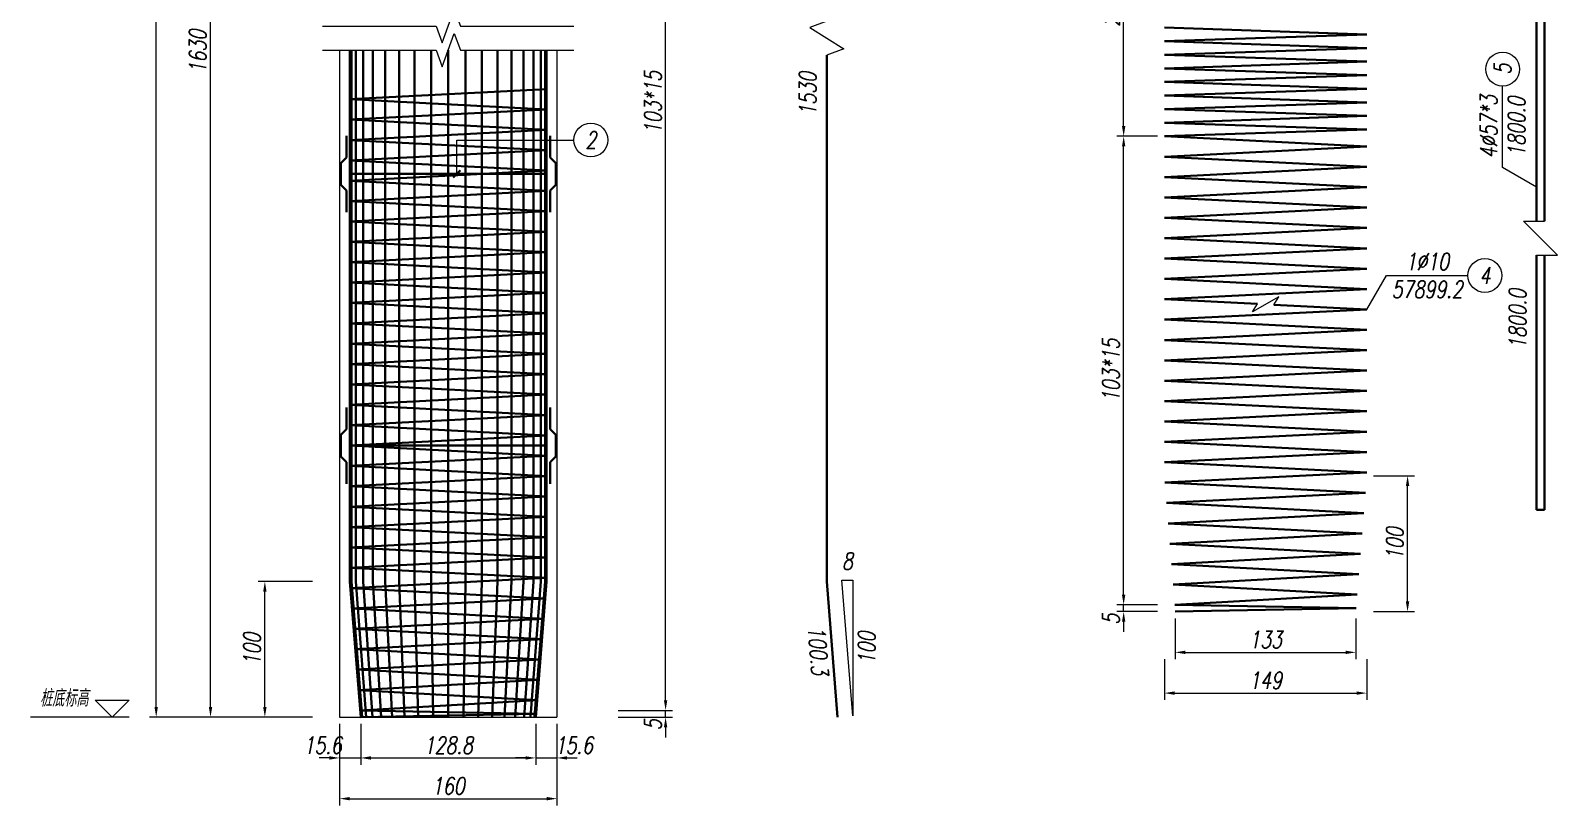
# Model space of a CAD drawing. Extents: x 720 to 19958, y 677 to 13226.
# Drawn here: x 720 to 11961, y 677 to 6383 of the extents above; entities that cross this region are included whole.
import ezdxf
from ezdxf.enums import TextEntityAlignment as Align

# ---------------------------------------------------------------- set-up
doc = ezdxf.new("R2010")
doc.units = 0
for name, color, linetype, lineweight in [('构造', 7, 'Continuous', 20), ('标注', 3, 'Continuous', 15), ('钢筋', 1, 'Continuous', 35)]:
    doc.layers.add(name, color=color, linetype=linetype, lineweight=lineweight)
doc.styles.add('标注', font='ITALC1.SHX', dxfattribs={"width": 0.75, "bigfont": 'fsdb.shx'})
doc.dimstyles.new('DimStyle50', dxfattribs={"dimtxt": 125, "dimasz": 75, "dimexe": 50, "dimexo": 50, "dimgap": 31.25, "dimtad": 1, "dimdec": 1, "dimlfac": 0.1, "dimdsep": 46, "dimtxsty": '标注', "dimsah": 1, "dimcen": 0, "dimclrd": 256, "dimclre": 256, "dimclrt": 256, "dimadec": 1, "dimazin": 2, "dimtfac": 1, "dimtdec": 4, "dimtmove": 2, "dimatfit": 3, "dimfxl": 1, "dimtolj": 1, "dimtzin": 0, "dimlwd": -1, "dimlwe": -1, "dimarcsym": 0})

# ---------------------------------------------------------------- blocks, each defined once
blk = doc.blocks.new('*D26')
at = {"layer": 'Defpoints', "color": 0}
for p in [(8767.114337, 2154.327778), (9067.114337, 2154.327778), (9067.114337, 2104.327778)]:
    blk.add_point(p, dxfattribs=at)
at = {"layer": '标注'}
for p, q in [((8767.114337, 2229.327778), (8767.114337, 2304.327778)), ((9017.114337, 2154.327778), (8717.114337, 2154.327778)), ((8767.114337, 2104.327778), (8767.114337, 2154.327778)), ((9017.114337, 2104.327778), (8717.114337, 2104.327778)), ((8767.114337, 2029.327778), (8767.114337, 1954.327778))]:
    blk.add_line(p, q, dxfattribs=at)
for points in [[(8754.614337, 2229.327778), (8779.614337, 2229.327778), (8767.114337, 2154.327778)], [(8754.614337, 2029.327778), (8779.614337, 2029.327778), (8767.114337, 2104.327778)]]:
    blk.add_solid(points, dxfattribs=at)
at = {"layer": '标注', "insert": (8673.363337, 2048.077778), "char_height": 125, "attachment_point": 5, "rotation": 90, "style": '标注'}
blk.add_mtext('\\A1;5', dxfattribs=at)
blk = doc.blocks.new('*D27')
at = {"layer": 'Defpoints', "color": 0}
for p in [(8767.114337, 5604.327778), (9067.114337, 5604.327778), (9067.114337, 2154.327778)]:
    blk.add_point(p, dxfattribs=at)
at = {"layer": '标注'}
for p, q in [((9017.114337, 5604.327778), (8717.114337, 5604.327778)), ((8767.114337, 2229.327778), (8767.114337, 5529.327778)), ((9017.114337, 2154.327778), (8717.114337, 2154.327778))]:
    blk.add_line(p, q, dxfattribs=at)
for points in [[(8754.614337, 5529.327778), (8779.614337, 5529.327778), (8767.114337, 5604.327778)], [(8754.614337, 2229.327778), (8779.614337, 2229.327778), (8767.114337, 2154.327778)]]:
    blk.add_solid(points, dxfattribs=at)
at = {"layer": '标注', "insert": (8673.364337, 3879.327778), "char_height": 125, "attachment_point": 5, "rotation": 90, "style": '标注'}
blk.add_mtext('\\A1;103*15', dxfattribs=at)
blk = doc.blocks.new('*D28')
at = {"layer": 'Defpoints', "color": 0}
for p in [(8767.114337, 7604.327778), (9067.114337, 7604.327778), (9067.114337, 5604.327778)]:
    blk.add_point(p, dxfattribs=at)
at = {"layer": '标注'}
for p, q in [((9017.114337, 7604.327778), (8717.114337, 7604.327778)), ((8767.114337, 5679.327778), (8767.114337, 7529.327778)), ((9017.114337, 5604.327778), (8717.114337, 5604.327778))]:
    blk.add_line(p, q, dxfattribs=at)
for points in [[(8754.614337, 7529.327778), (8779.614337, 7529.327778), (8767.114337, 7604.327778)], [(8754.614337, 5679.327778), (8779.614337, 5679.327778), (8767.114337, 5604.327778)]]:
    blk.add_solid(points, dxfattribs=at)
at = {"layer": '标注', "insert": (8673.364337, 6604.327778), "char_height": 125, "attachment_point": 5, "rotation": 90, "style": '标注'}
blk.add_mtext('\\A1;20*10', dxfattribs=at)
blk = doc.blocks.new('*D30')
at = {"layer": 'Defpoints', "color": 0}
for p in [(10557.114337, 3104.327778), (10857.114337, 3104.327778), (10557.114337, 2104.327778)]:
    blk.add_point(p, dxfattribs=at)
at = {"layer": '标注'}
for p, q in [((10607.114337, 3104.327778), (10907.114337, 3104.327778)), ((10857.114337, 2179.327778), (10857.114337, 3029.327778)), ((10607.114337, 2104.327778), (10907.114337, 2104.327778))]:
    blk.add_line(p, q, dxfattribs=at)
for points in [[(10844.614337, 3029.327778), (10869.614337, 3029.327778), (10857.114337, 3104.327778)], [(10844.614337, 2179.327778), (10869.614337, 2179.327778), (10857.114337, 2104.327778)]]:
    blk.add_solid(points, dxfattribs=at)
at = {"layer": '标注', "insert": (10763.364337, 2604.327778), "char_height": 125, "attachment_point": 5, "rotation": 90, "style": '标注'}
blk.add_mtext('\\A1;100', dxfattribs=at)
blk = doc.blocks.new('*D32')
at = {"layer": 'Defpoints', "color": 0}
for p in [(9147.114337, 2104.327778), (10477.114337, 2104.327778), (10477.114337, 1804.327778)]:
    blk.add_point(p, dxfattribs=at)
at = {"layer": '标注'}
for p, q in [((9147.114337, 2054.327778), (9147.114337, 1754.327778)), ((10477.114337, 2054.327778), (10477.114337, 1754.327778)), ((9222.114337, 1804.327778), (10402.114337, 1804.327778))]:
    blk.add_line(p, q, dxfattribs=at)
for points in [[(9222.114337, 1816.827778), (9222.114337, 1791.827778), (9147.114337, 1804.327778)], [(10402.114337, 1816.827778), (10402.114337, 1791.827778), (10477.114337, 1804.327778)]]:
    blk.add_solid(points, dxfattribs=at)
at = {"layer": '标注', "insert": (9812.114337, 1898.077778), "char_height": 125, "attachment_point": 5, "style": '标注'}
blk.add_mtext('\\A1;133', dxfattribs=at)
blk = doc.blocks.new('*D33')
at = {"layer": 'Defpoints', "color": 0}
for p in [(9067.114337, 1804.327778), (10557.114337, 1804.327778), (10557.114337, 1504.327778)]:
    blk.add_point(p, dxfattribs=at)
at = {"layer": '标注'}
for p, q in [((9067.114337, 1754.327778), (9067.114337, 1454.327778)), ((10557.114337, 1754.327778), (10557.114337, 1454.327778)), ((9142.114337, 1504.327778), (10482.114337, 1504.327778))]:
    blk.add_line(p, q, dxfattribs=at)
for points in [[(9142.114337, 1516.827778), (9142.114337, 1491.827778), (9067.114337, 1504.327778)], [(10482.114337, 1516.827778), (10482.114337, 1491.827778), (10557.114337, 1504.327778)]]:
    blk.add_solid(points, dxfattribs=at)
at = {"layer": '标注', "insert": (9812.114337, 1598.077778), "char_height": 125, "attachment_point": 5, "style": '标注'}
blk.add_mtext('\\A1;149', dxfattribs=at)
blk = doc.blocks.new('*D38')
at = {"layer": 'Defpoints', "color": 0}
for p in [(2045.200609, 11127), (2445.200609, 11127), (2445.200609, 1327)]:
    blk.add_point(p, dxfattribs=at)
at = {"layer": '标注'}
for p, q in [((2395.200609, 11127), (1995.200609, 11127)), ((2045.200609, 1402), (2045.200609, 11052)), ((2395.200609, 1327), (1995.200609, 1327))]:
    blk.add_line(p, q, dxfattribs=at)
for points in [[(2032.700609, 11052), (2057.700609, 11052), (2045.200609, 11127)], [(2032.700609, 1402), (2057.700609, 1402), (2045.200609, 1327)]]:
    blk.add_solid(points, dxfattribs=at)
at = {"layer": '标注', "insert": (1951.450609, 6227), "char_height": 125, "attachment_point": 5, "rotation": 90, "style": '标注'}
blk.add_mtext('\\A1;1630', dxfattribs=at)
blk = doc.blocks.new('*D40')
at = {"layer": 'Defpoints', "color": 0}
for p in [(1645.200609, 12327), (2045.200609, 12327), (2045.200609, 1327)]:
    blk.add_point(p, dxfattribs=at)
at = {"layer": '标注'}
for p, q in [((1995.200609, 12327), (1595.200609, 12327)), ((1645.200609, 1402), (1645.200609, 12252)), ((1995.200609, 1327), (1595.200609, 1327))]:
    blk.add_line(p, q, dxfattribs=at)
for points in [[(1632.700609, 12252), (1657.700609, 12252), (1645.200609, 12327)], [(1632.700609, 1402), (1657.700609, 1402), (1645.200609, 1327)]]:
    blk.add_solid(points, dxfattribs=at)
at = {"layer": '标注', "insert": (1551.450609, 6827), "char_height": 125, "attachment_point": 5, "rotation": 90, "style": '标注'}
blk.add_mtext('\\A1;1750', dxfattribs=at)
blk = doc.blocks.new('*D41')
at = {"layer": 'Defpoints', "color": 0}
for p in [(2445.200609, 2327), (2845.200609, 2327), (2845.200609, 1327)]:
    blk.add_point(p, dxfattribs=at)
at = {"layer": '标注'}
for p, q in [((2795.200609, 2327), (2395.200609, 2327)), ((2445.200609, 1402), (2445.200609, 2252)), ((2795.200609, 1327), (2395.200609, 1327))]:
    blk.add_line(p, q, dxfattribs=at)
for points in [[(2432.700609, 2252), (2457.700609, 2252), (2445.200609, 2327)], [(2432.700609, 1402), (2457.700609, 1402), (2445.200609, 1327)]]:
    blk.add_solid(points, dxfattribs=at)
at = {"layer": '标注', "insert": (2351.450609, 1827), "char_height": 125, "attachment_point": 5, "rotation": 90, "style": '标注'}
blk.add_mtext('\\A1;100', dxfattribs=at)
blk = doc.blocks.new('*D42')
at = {"layer": 'Defpoints', "color": 0}
for p in [(4995.200609, 1377), (5395.200609, 1377), (4995.200609, 1327)]:
    blk.add_point(p, dxfattribs=at)
at = {"layer": '标注'}
for p, q in [((5395.200609, 1452), (5395.200609, 1527)), ((5045.200609, 1377), (5445.200609, 1377)), ((5395.200609, 1327), (5395.200609, 1377)), ((5045.200609, 1327), (5445.200609, 1327)), ((5395.200609, 1252), (5395.200609, 1177))]:
    blk.add_line(p, q, dxfattribs=at)
for points in [[(5382.700609, 1452), (5407.700609, 1452), (5395.200609, 1377)], [(5382.700609, 1252), (5407.700609, 1252), (5395.200609, 1327)]]:
    blk.add_solid(points, dxfattribs=at)
at = {"layer": '标注', "insert": (5301.449609, 1270.75), "char_height": 125, "attachment_point": 5, "rotation": 90, "style": '标注'}
blk.add_mtext('\\A1;5', dxfattribs=at)
blk = doc.blocks.new('*D43')
at = {"layer": 'Defpoints', "color": 0}
for p in [(4995.200609, 10327), (5395.200609, 10327), (4995.200609, 1377)]:
    blk.add_point(p, dxfattribs=at)
at = {"layer": '标注'}
for p, q in [((5045.200609, 10327), (5445.200609, 10327)), ((5395.200609, 1452), (5395.200609, 10252)), ((5045.200609, 1377), (5445.200609, 1377))]:
    blk.add_line(p, q, dxfattribs=at)
for points in [[(5382.700609, 10252), (5407.700609, 10252), (5395.200609, 10327)], [(5382.700609, 1452), (5407.700609, 1452), (5395.200609, 1377)]]:
    blk.add_solid(points, dxfattribs=at)
at = {"layer": '标注', "insert": (5301.450609, 5852), "char_height": 125, "attachment_point": 5, "rotation": 90, "style": '标注'}
blk.add_mtext('\\A1;103*15', dxfattribs=at)
blk = doc.blocks.new('*D45')
at = {"layer": 'Defpoints', "color": 0}
for p in [(2995.200609, 1327), (3151.000609, 1327), (3151.000609, 1027)]:
    blk.add_point(p, dxfattribs=at)
at = {"layer": '标注'}
for p, q in [((2995.200609, 1277), (2995.200609, 977)), ((3151.000609, 1277), (3151.000609, 977)), ((2920.200609, 1027), (2845.200609, 1027)), ((2995.200609, 1027), (3151.000609, 1027)), ((3226.000609, 1027), (3301.000609, 1027))]:
    blk.add_line(p, q, dxfattribs=at)
for points in [[(2920.200609, 1039.5), (2920.200609, 1014.5), (2995.200609, 1027)], [(3226.000609, 1039.5), (3226.000609, 1014.5), (3151.000609, 1027)]]:
    blk.add_solid(points, dxfattribs=at)
at = {"layer": '标注', "insert": (2870.498229, 1120.751), "char_height": 125, "attachment_point": 5, "style": '标注'}
blk.add_mtext('\\A1;15.6', dxfattribs=at)
blk = doc.blocks.new('*D46')
at = {"layer": 'Defpoints', "color": 0}
for p in [(3151.000609, 1327), (4439.400609, 1327), (4439.400609, 1027)]:
    blk.add_point(p, dxfattribs=at)
at = {"layer": '标注'}
for p, q in [((3151.000609, 1277), (3151.000609, 977)), ((4439.400609, 1277), (4439.400609, 977)), ((3226.000609, 1027), (4364.400609, 1027))]:
    blk.add_line(p, q, dxfattribs=at)
for points in [[(3226.000609, 1039.5), (3226.000609, 1014.5), (3151.000609, 1027)], [(4364.400609, 1039.5), (4364.400609, 1014.5), (4439.400609, 1027)]]:
    blk.add_solid(points, dxfattribs=at)
at = {"layer": '标注', "insert": (3795.200609, 1120.75), "char_height": 125, "attachment_point": 5, "style": '标注'}
blk.add_mtext('\\A1;128.8', dxfattribs=at)
blk = doc.blocks.new('*D47')
at = {"layer": 'Defpoints', "color": 0}
for p in [(4439.400609, 1327), (4595.200609, 1327), (4595.200609, 1027)]:
    blk.add_point(p, dxfattribs=at)
at = {"layer": '标注'}
for p, q in [((4439.400609, 1277), (4439.400609, 977)), ((4595.200609, 1277), (4595.200609, 977)), ((4364.400609, 1027), (4289.400609, 1027)), ((4439.400609, 1027), (4595.200609, 1027)), ((4670.200609, 1027), (4745.200609, 1027))]:
    blk.add_line(p, q, dxfattribs=at)
for points in [[(4364.400609, 1039.5), (4364.400609, 1014.5), (4439.400609, 1027)], [(4670.200609, 1039.5), (4670.200609, 1014.5), (4595.200609, 1027)]]:
    blk.add_solid(points, dxfattribs=at)
at = {"layer": '标注', "insert": (4719.90299, 1120.751), "char_height": 125, "attachment_point": 5, "style": '标注'}
blk.add_mtext('\\A1;15.6', dxfattribs=at)
blk = doc.blocks.new('*D48')
at = {"layer": 'Defpoints', "color": 0}
for p in [(2995.200609, 1027), (4595.200609, 1027), (4595.200609, 727)]:
    blk.add_point(p, dxfattribs=at)
at = {"layer": '标注'}
for p, q in [((2995.200609, 977), (2995.200609, 677)), ((4595.200609, 977), (4595.200609, 677)), ((3070.200609, 727), (4520.200609, 727))]:
    blk.add_line(p, q, dxfattribs=at)
for points in [[(3070.200609, 739.5), (3070.200609, 714.5), (2995.200609, 727)], [(4520.200609, 739.5), (4520.200609, 714.5), (4595.200609, 727)]]:
    blk.add_solid(points, dxfattribs=at)
at = {"layer": '标注', "insert": (3795.200609, 820.75), "char_height": 125, "attachment_point": 5, "style": '标注'}
blk.add_mtext('\\A1;160', dxfattribs=at)

msp = doc.modelspace()

# ---------------------------------------------------------------- linework, layer by layer
at = {"layer": '构造'}
for p, q in [((2995.2, 6239.5), (2995.2, 1327)), ((4595.2, 6239.5), (4595.2, 1327)), ((2995.2, 1327), (4595.2, 1327))]:
    msp.add_line(p, q, dxfattribs=at)
at = {"layer": '标注'}
for p, q in [((11557.11, 5373.67), (11557.11, 5973.67)), ((3858.08, 5327), (3858.08, 5577)), ((3858.08, 5577), (4720.2, 5577)), ((11807.11, 5229.33), (11557.11, 5373.67)), ((11710.61, 4979.33), (11864.11, 4979.33)), ((11710.61, 4979.33), (11960.61, 4729.33)), ((11807.11, 4729.33), (11960.61, 4729.33)), ((10557.11, 4329.33), (10701.45, 4579.33)), ((10701.45, 4579.33), (11301.45, 4579.33)), ((6773.38, 1335.97), (6693.38, 2335.97)), ((6693.38, 2335.97), (6773.38, 2335.97)), ((6773.38, 2335.97), (6773.38, 1335.97)), ((1195.2, 1452), (1445.2, 1452)), ((1195.2, 1452), (1320.2, 1327)), ((1320.2, 1327), (1445.2, 1452)), ((1445.2, 1327), (720.2, 1327))]:
    msp.add_line(p, q, dxfattribs=at)
at = {"layer": '标注', "flags": 128}
for points in [[(2870.2, 6414.5), (3706.03, 6414.5), (3750.61, 6292), (3839.79, 6537), (3884.37, 6414.5), (4720.2, 6414.5)], [(6581.23, 6452), (6581.23, 6452), (6456.23, 6406.5), (6706.23, 6247.5), (6581.23, 6202), (6581.23, 6202)], [(2870.2, 6239.5), (3706.03, 6239.5), (3750.61, 6117), (3839.79, 6362), (3884.37, 6239.5), (4720.2, 6239.5)], [(9872.04, 4363.81), (9872.04, 4363.81), (9909.65, 4421.99), (9714.58, 4311.66), (9752.19, 4369.84), (9752.19, 4369.84)]]:
    msp.add_lwpolyline(points, dxfattribs=at)
at = {"layer": '标注', "const_width": 15, "flags": 128}
msp.add_lwpolyline([(3831.56, 5300.48), (3884.6, 5353.52)], dxfattribs=at)
at = {"layer": '标注'}
for centre in [(11557.11, 6098.67), (4845.2, 5577), (11426.45, 4579.33)]:
    msp.add_circle(centre, 125, dxfattribs=at)
at = {"layer": '钢筋'}
for p, q in [((11807.11, 6854.33), (11807.11, 4979.33)), ((11864.11, 4979.33), (11864.11, 6854.33)), ((9067.11, 6404.33), (10557.11, 6354.33)), ((9067.11, 6304.33), (10557.11, 6354.33)), ((9067.11, 6304.33), (10557.11, 6254.33)), ((3071, 6239.5), (3071, 2327)), ((3082, 6239.5), (3082, 2327)), ((3114.68, 6239.5), (3114.68, 2327)), ((3168.03, 6239.5), (3168.03, 2327)), ((3240.43, 6239.5), (3240.43, 2327)), ((3329.69, 6239.5), (3329.69, 2327)), ((3433.1, 6239.5), (3433.1, 2327)), ((3547.51, 6239.5), (3547.51, 2327)), ((3669.44, 6239.5), (3669.44, 2327)), ((3795.2, 6239.5), (3795.2, 2327)), ((3920.96, 6239.5), (3920.96, 2327)), ((4042.89, 6239.5), (4042.89, 2327)), ((4157.3, 6239.5), (4157.3, 2327)), ((4260.71, 6239.5), (4260.71, 2327)), ((4349.97, 6239.5), (4349.97, 2327)), ((4422.38, 6239.5), (4422.38, 2327)), ((4475.73, 6239.5), (4475.73, 2327)), ((4508.4, 6239.5), (4508.4, 2327)), ((4519.4, 6239.5), (4519.4, 2327)), ((6581.23, 6202), (6581.23, 2327)), ((9067.11, 6204.33), (10557.11, 6254.33)), ((9067.11, 6204.33), (10557.11, 6154.33)), ((9067.11, 6104.33), (10557.11, 6154.33)), ((9067.11, 6104.33), (10557.11, 6054.33)), ((9067.11, 6004.33), (10557.11, 6054.33)), ((9067.11, 6004.33), (10557.11, 5954.33)), ((3071, 5877), (4519.4, 5952)), ((3071, 5877), (4519.4, 5802)), ((9067.11, 5904.33), (10557.11, 5954.33)), ((9067.11, 5904.33), (10557.11, 5854.33)), ((9067.11, 5804.33), (10557.11, 5854.33)), ((3071, 5727), (4519.4, 5802)), ((9067.11, 5804.33), (10557.11, 5754.33)), ((9067.11, 5704.33), (10557.11, 5754.33)), ((3071, 5727), (4519.4, 5652)), ((3071, 5577), (4519.4, 5652)), ((9067.11, 5704.33), (10557.11, 5654.33)), ((9067.11, 5604.33), (10557.11, 5654.33)), ((3046, 5448.6), (3046, 5608.6)), ((3071, 5577), (4519.4, 5502)), ((4544.4, 5448.6), (4544.4, 5608.6)), ((9067.11, 5604.33), (10557.11, 5529.33)), ((9067.11, 5454.33), (10557.11, 5529.33)), ((3004.4, 5407), (3046, 5448.6)), ((3004.4, 5327), (3004.4, 5407)), ((3071, 5427), (4519.4, 5502)), ((3071, 5427), (4519.4, 5352)), ((4586, 5407), (4544.4, 5448.6)), ((4586, 5327), (4586, 5407)), ((9067.11, 5454.33), (10557.11, 5379.33)), ((3004.4, 5327), (3004.4, 5247)), ((3071, 5277), (4519.4, 5352)), ((3071, 5327), (4519.4, 5327)), ((4586, 5327), (4586, 5247)), ((9067.11, 5304.33), (10557.11, 5379.33)), ((9067.11, 5304.33), (10557.11, 5229.33)), ((3004.4, 5247), (3046, 5205.4)), ((3046, 5205.4), (3046, 5045.4)), ((3071, 5277), (4519.4, 5202)), ((3071, 5127), (4519.4, 5202)), ((4586, 5247), (4544.4, 5205.4)), ((4544.4, 5205.4), (4544.4, 5045.4)), ((9067.11, 5154.33), (10557.11, 5229.33)), ((3071, 5127), (4519.4, 5052)), ((9067.11, 5154.33), (10557.11, 5079.33)), ((9067.11, 5004.33), (10557.11, 5079.33)), ((3071, 4977), (4519.4, 5052)), ((3071, 4977), (4519.4, 4902)), ((9067.11, 5004.33), (10557.11, 4929.33)), ((3071, 4827), (4519.4, 4902)), ((9067.11, 4854.33), (10557.11, 4929.33)), ((9067.11, 4854.33), (10557.11, 4779.33)), ((3071, 4827), (4519.4, 4752)), ((3071, 4677), (4519.4, 4752)), ((9067.11, 4704.33), (10557.11, 4779.33)), ((11807.11, 4729.33), (11807.11, 2854.33)), ((11864.11, 2854.33), (11864.11, 4729.33)), ((3071, 4677), (4519.4, 4602)), ((9067.11, 4704.33), (10557.11, 4629.33)), ((9067.11, 4554.33), (10557.11, 4629.33)), ((3071, 4527), (4519.4, 4602)), ((3071, 4527), (4519.4, 4452)), ((9067.11, 4554.33), (10557.11, 4479.33)), ((3071, 4377), (4519.4, 4452)), ((9067.11, 4404.33), (10557.11, 4479.33)), ((9067.11, 4404.33), (9752.19, 4369.84)), ((3071, 4377), (4519.4, 4302)), ((3071, 4227), (4519.4, 4302)), ((9067.11, 4254.33), (10557.11, 4329.33)), ((9872.04, 4363.81), (10557.11, 4329.33)), ((3071, 4227), (4519.4, 4152)), ((9067.11, 4254.33), (10557.11, 4179.33)), ((9067.11, 4104.33), (10557.11, 4179.33)), ((3071, 4077), (4519.4, 4152)), ((3071, 4077), (4519.4, 4002)), ((9067.11, 4104.33), (10557.11, 4029.33)), ((3071, 3927), (4519.4, 4002)), ((9067.11, 3954.33), (10557.11, 4029.33)), ((9067.11, 3954.33), (10557.11, 3879.33)), ((3071, 3927), (4519.4, 3852)), ((3071, 3777), (4519.4, 3852)), ((9067.11, 3804.33), (10557.11, 3879.33)), ((3071, 3777), (4519.4, 3702)), ((9067.11, 3804.33), (10557.11, 3729.33)), ((9067.11, 3654.33), (10557.11, 3729.33)), ((3046, 3448.6), (3046, 3608.6)), ((3071, 3627), (4519.4, 3702)), ((3071, 3627), (4519.4, 3552)), ((4544.4, 3448.6), (4544.4, 3608.6)), ((9067.11, 3654.33), (10557.11, 3579.33)), ((3071, 3477), (4519.4, 3552)), ((9067.11, 3504.33), (10557.11, 3579.33)), ((9067.11, 3504.33), (10557.11, 3429.33)), ((3004.4, 3407), (3046, 3448.6)), ((3004.4, 3327), (3004.4, 3407)), ((3071, 3477), (4519.4, 3402)), ((3071, 3327), (4519.4, 3402)), ((4586, 3407), (4544.4, 3448.6)), ((4586, 3327), (4586, 3407)), ((9067.11, 3354.33), (10557.11, 3429.33)), ((3004.4, 3327), (3004.4, 3247)), ((3071, 3327), (4519.4, 3252)), ((3071, 3327), (4519.4, 3327)), ((4586, 3327), (4586, 3247)), ((9067.11, 3354.33), (10557.11, 3279.33)), ((9067.11, 3204.33), (10557.11, 3279.33)), ((3004.4, 3247), (3046, 3205.4)), ((3046, 3205.4), (3046, 3045.4)), ((3071, 3177), (4519.4, 3252)), ((3071, 3177), (4519.4, 3102)), ((4586, 3247), (4544.4, 3205.4)), ((4544.4, 3205.4), (4544.4, 3045.4)), ((9067.11, 3204.33), (10557.11, 3129.33)), ((3071, 3027), (4519.4, 3102)), ((9071.11, 3054.33), (10557.11, 3129.33)), ((9071.11, 3054.33), (10547.11, 2979.33)), ((3071, 3027), (4519.4, 2952)), ((3071, 2877), (4519.4, 2952)), ((9083.11, 2904.33), (10547.11, 2979.33)), ((3071, 2877), (4519.4, 2802)), ((9083.11, 2904.33), (10535.11, 2829.33)), ((9095.11, 2754.33), (10535.11, 2829.33)), ((11807.11, 2854.33), (11864.11, 2854.33)), ((3071, 2727), (4519.4, 2802)), ((3071, 2727), (4519.4, 2652)), ((9095.11, 2754.33), (10523.11, 2679.33)), ((3071, 2577), (4519.4, 2652)), ((9107.11, 2604.33), (10523.11, 2679.33)), ((9107.11, 2604.33), (10511.11, 2529.33)), ((3071, 2577), (4519.4, 2502)), ((3071, 2427), (4519.4, 2502)), ((9119.11, 2454.33), (10511.11, 2529.33)), ((3071, 2427), (4519.4, 2352)), ((9119.11, 2454.33), (10499.11, 2379.33)), ((9131.11, 2304.33), (10499.11, 2379.33)), ((3071, 2327), (3151, 1327)), ((3075, 2277), (4519.4, 2352)), ((3075, 2277), (4509.4, 2202)), ((3082, 2327), (3160.79, 1327)), ((3114.68, 2327), (3189.85, 1327)), ((3168.03, 2327), (3237.31, 1327)), ((3240.43, 2327), (3301.71, 1327)), ((3329.69, 2327), (3381.12, 1327)), ((3433.1, 2327), (3473.1, 1327)), ((3547.51, 2327), (3574.87, 1327)), ((3669.44, 2327), (3683.34, 1327)), ((3795.2, 2327), (3795.2, 1327)), ((3920.96, 2327), (3907.06, 1327)), ((4042.89, 2327), (4015.53, 1327)), ((4157.3, 2327), (4117.3, 1327)), ((4260.71, 2327), (4209.28, 1327)), ((4349.97, 2327), (4288.69, 1327)), ((4422.38, 2327), (4353.09, 1327)), ((4475.73, 2327), (4400.55, 1327)), ((4508.4, 2327), (4429.61, 1327)), ((4519.4, 2327), (4439.4, 1327)), ((6581.23, 2327), (6661.23, 1327)), ((9131.11, 2304.33), (10487.11, 2229.33)), ((3087, 2127), (4509.4, 2202)), ((9143.11, 2154.33), (10487.11, 2229.33)), ((9143.11, 2154.33), (10479.11, 2129.33)), ((3087, 2127), (4497.4, 2052)), ((3099, 1977), (4497.4, 2052)), ((9147.11, 2104.33), (10479.11, 2129.33)), ((3099, 1977), (4485.4, 1902)), ((3111, 1827), (4485.4, 1902)), ((3111, 1827), (4473.4, 1752)), ((3123, 1677), (4473.4, 1752)), ((3123, 1677), (4461.4, 1602)), ((3135, 1527), (4461.4, 1602)), ((3135, 1527), (4449.4, 1452)), ((3147, 1377), (4449.4, 1452)), ((3147, 1377), (4441.4, 1352)), ((3151, 1327), (4441.4, 1352))]:
    msp.add_line(p, q, dxfattribs=at)

# ---------------------------------------------------------------- texts
at = {"layer": '标注', "style": '标注', "width": 0.75}
for s, p in [('5', (11557.11, 6098.67)), ('4%%C57*3', (11454.61, 5673.67)), ('1800.0', (11659.61, 5673.67))]:
    msp.add_text(s, height=125, rotation=90, dxfattribs=at).set_placement(p, align=Align.MIDDLE_CENTER)
for s, p in [('1530', (6541.23, 6077)), ('1800.0', (11767.11, 4479.33))]:
    msp.add_text(s, height=125, rotation=90, dxfattribs=at).set_placement(p, align=Align.BOTTOM_RIGHT)
for s, p in [('2', (4845.2, 5577)), ('1%%C10', (11001.45, 4681.83)), ('4', (11426.45, 4579.33)), ('57899.2', (11001.45, 4476.83))]:
    msp.add_text(s, height=125, dxfattribs=at).set_placement(p, align=Align.MIDDLE_CENTER)
msp.add_text('8', height=125, dxfattribs=at).set_placement((6733.38, 2375.97), align=Align.BOTTOM_CENTER)
for s, rotation, p in [('100.3', -85.426079, (6581.36, 1823.81)), ('100', 90, (6813.38, 1835.97))]:
    msp.add_text(s, height=125, rotation=rotation, dxfattribs=at).set_placement(p, align=Align.TOP_CENTER)
msp.add_text('桩底标高', height=125, dxfattribs=at).set_placement((1145.2, 1367), align=Align.BOTTOM_RIGHT)

# ---------------------------------------------------------------- dimensions: what is measured, and where the dimension line sits
at = {"layer": '标注'}
for base, p1, p2, text, picture, middle in [((1645.2, 12327), (2045.2, 1327), (2045.2, 12327), '1750', '*D40', (1551.45, 6827)), ((2045.2, 11127), (2445.2, 1327), (2445.2, 11127), '1630', '*D38', (1951.45, 6227)), ((5395.2, 10327), (4995.2, 1377), (4995.2, 10327), '103*15', '*D43', (5301.45, 5852)), ((8767.11, 7604.33), (9067.11, 5604.33), (9067.11, 7604.33), '20*10', '*D28', (8673.36, 6604.33)), ((8767.11, 5604.33), (9067.11, 2154.33), (9067.11, 5604.33), '103*15', '*D27', (8673.36, 3879.33))]:
    dim = msp.add_linear_dim(base=base, p1=p1, p2=p2, angle=90, text=text, dimstyle='DimStyle50', override={"dimtxsty": '标注'}, dxfattribs=at)
    dim.commit()
    dim.dimension.update_dxf_attribs({"geometry": picture, "text_midpoint": middle})
dim = msp.add_linear_dim(base=(10857.11, 3104.33), p1=(10557.11, 2104.33), p2=(10557.11, 3104.33), angle=90, dimstyle='DimStyle50', override={"dimtxsty": '标注'}, dxfattribs=at)
dim.commit()
dim.dimension.update_dxf_attribs({"geometry": '*D30', "text_midpoint": (10763.36, 2604.33)})
for p1, p2, distance, picture, middle in [((2845.2, 1327), (2845.2, 2327), 400, '*D41', (2351.45, 1827)), ((2995.2, 1027), (4595.2, 1027), -300, '*D48', (3795.2, 820.75))]:
    dim = msp.add_aligned_dim(p1=p1, p2=p2, distance=distance, dimstyle='DimStyle50', override={"dimtxsty": '标注'}, dxfattribs=at)
    dim.commit()
    dim.dimension.update_dxf_attribs({"geometry": picture, "text_midpoint": middle})
for base, p1, p2, picture, middle in [((8767.11, 2154.33), (9067.11, 2104.33), (9067.11, 2154.33), '*D26', (8673.36, 2048.08)), ((5395.2, 1377), (4995.2, 1327), (4995.2, 1377), '*D42', (5301.45, 1270.75))]:
    dim = msp.add_linear_dim(base=base, p1=p1, p2=p2, angle=90, text='5', dimstyle='DimStyle50', override={"dimtxsty": '标注'}, dxfattribs=at)
    dim.commit()
    dim.dimension.update_dxf_attribs({"geometry": picture, "text_midpoint": middle, "dimtype": 160})
for base, p1, p2, picture, middle in [((10477.11, 1804.33), (9147.11, 2104.33), (10477.11, 2104.33), '*D32', (9812.11, 1898.08)), ((10557.11, 1504.33), (9067.11, 1804.33), (10557.11, 1804.33), '*D33', (9812.11, 1598.08)), ((4439.4, 1027), (3151, 1327), (4439.4, 1327), '*D46', (3795.2, 1120.75))]:
    dim = msp.add_linear_dim(base=base, p1=p1, p2=p2, dimstyle='DimStyle50', override={"dimtxsty": '标注'}, dxfattribs=at)
    dim.commit()
    dim.dimension.update_dxf_attribs({"geometry": picture, "text_midpoint": middle})
for base, p1, p2, picture, middle in [((3151, 1027), (2995.2, 1327), (3151, 1327), '*D45', (2870.5, 1120.75)), ((4595.2, 1027), (4439.4, 1327), (4595.2, 1327), '*D47', (4719.9, 1120.75))]:
    dim = msp.add_linear_dim(base=base, p1=p1, p2=p2, dimstyle='DimStyle50', override={"dimtxsty": '标注'}, dxfattribs=at)
    dim.commit()
    dim.dimension.update_dxf_attribs({"geometry": picture, "text_midpoint": middle, "dimtype": 160})

doc.saveas('drawing.dxf')
